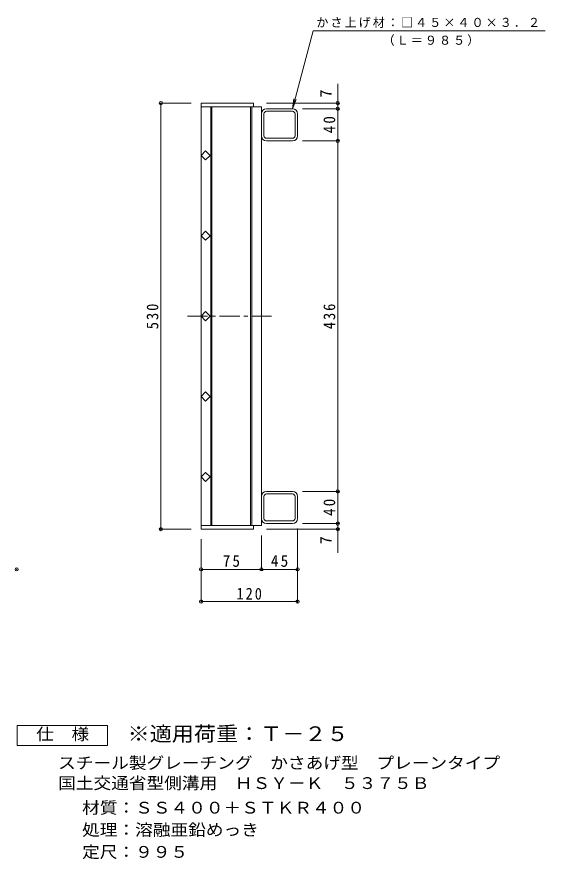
# Model space of a CAD drawing. Units: millimetres, scale not verified. Extents: x -747 to 908, y -688 to 577.
# Drawn here: x 251 to 908, y -506 to 541 of the extents above; entities that cross this region are included whole.
import ezdxf
from ezdxf.enums import TextEntityAlignment as Align

# ---------------------------------------------------------------- set-up
doc = ezdxf.new("R2010")
doc.units = ezdxf.units.MM
doc.header["$LTSCALE"] = 5
doc.header["$PDMODE"] = 32
doc.header["$PDSIZE"] = 4
doc.linetypes.add('CHAIN1', pattern=[8, 5, -1, 1, -1])
for name, color, linetype, lineweight in [('B-1', 2, 'Continuous', 9), ('B-2', 3, 'Continuous', 9), ('B-4', 7, 'Continuous', 9), ('B-5', 7, 'Continuous', 9), ('F-4_F-4ﾚｲﾔ', 2, 'Continuous', 9)]:
    doc.layers.add(name, color=color, linetype=linetype, lineweight=lineweight)
doc.layers.add('F-5_F-5ﾚｲﾔ', color=2, linetype='Continuous')
doc.styles.add('ＭＳ ゴシック', font='')
doc.styles.get('ＭＳ ゴシック').set_extended_font_data('MS Gothic')

msp = doc.modelspace()

# ---------------------------------------------------------------- linework, layer by layer
at = {"layer": 'B-1'}
for p, q in [((554.73, 420.587), (554.73, 393.387)), ((557.93, 393.387), (557.93, 420.587)), ((593.33, 426.987), (561.13, 426.987)), ((593.329, 423.786), (561.13, 423.786)), ((596.53, 393.387), (596.53, 420.587)), ((599.73, 393.387), (599.73, 420.587)), ((561.13, 390.187), (593.329, 390.187)), ((593.33, 386.987), (561.13, 386.987)), ((593.33, -49.013), (561.13, -49.013)), ((561.13, -52.213), (593.329, -52.213)), ((554.73, -55.413), (554.73, -82.613)), ((557.93, -55.413), (557.93, -82.613)), ((596.53, -55.413), (596.53, -82.613)), ((599.73, -55.413), (599.73, -82.613)), ((593.329, -85.813), (561.13, -85.813)), ((593.33, -89.013), (561.13, -89.013))]:
    msp.add_line(p, q, dxfattribs=at)
for centre, radius, start, end in [((561.13, 420.587), 6.4, 90, 180), ((561.13, 420.587), 3.2, 90, 180), ((593.329, 420.587), 3.2, 0, 90), ((593.33, 420.587), 6.4, 0, 90), ((561.13, 393.387), 6.4, 180, 270), ((561.13, 393.387), 3.2, 180, 270), ((593.329, 393.387), 3.2, 270, 0), ((593.33, 393.387), 6.4, 270, 0), ((561.13, -55.413), 6.4, 90, 180), ((561.13, -55.413), 3.2, 90, 180), ((593.329, -55.413), 3.2, 0, 90), ((593.33, -55.413), 6.4, 0, 90), ((561.13, -82.613), 6.4, 180, 270), ((561.13, -82.613), 3.2, 180, 270), ((593.329, -82.613), 3.2, 270, 0), ((593.33, -82.613), 6.4, 270, 0)]:
    msp.add_arc(centre, radius, start, end, dxfattribs=at)
at = {"layer": 'B-2'}
for p, q in [((479.73, 433.987), (544.73, 433.987)), ((479.73, 433.987), (479.73, -96.013)), ((544.73, 433.987), (544.73, 429.487)), ((479.73, 429.487), (554.73, 429.487)), ((491.73, 168.987), (491.73, 429.487)), ((493.23, 168.987), (493.23, 429.487)), ((541.23, 429.487), (541.23, -91.513)), ((542.73, 429.487), (542.73, -91.513)), ((554.73, 429.487), (554.73, -91.513)), ((491.73, 168.987), (491.73, -91.513)), ((493.23, 168.987), (493.23, -91.513)), ((479.73, -91.513), (554.73, -91.513)), ((544.73, -96.013), (544.73, -91.513)), ((479.73, -96.013), (544.73, -96.013))]:
    msp.add_line(p, q, dxfattribs=at)
at = {"layer": 'B-2', "linetype": 'CHAIN1'}
msp.add_line((462.737, 168.987), (567.125, 168.987), dxfattribs=at)
at = {"layer": 'B-2'}
for points in [[(491.043, 368.987), (485.387, 363.33), (479.73, 368.987), (485.387, 374.644)], [(491.043, 268.987), (485.387, 263.33), (479.73, 268.987), (485.387, 274.644)], [(491.043, 68.986), (485.387, 74.643), (479.73, 68.986), (485.387, 63.329)], [(491.043, -31.014), (485.387, -25.357), (479.73, -31.014), (485.387, -36.671)]]:
    msp.add_lwpolyline(points, close=True, dxfattribs=at)
for points in [[(479.73, 168.987), (485.387, 174.644), (491.043, 168.987)], [(479.73, 168.986), (485.387, 163.329), (491.043, 168.986)]]:
    msp.add_lwpolyline(points, dxfattribs=at)
at = {"layer": 'B-4'}
for p, q in [((649.73, -125.393), (649.73, 458.053)), ((467.23, 433.987), (428.23, 433.987)), ((429.73, -96.013), (429.73, 433.987)), ((561.23, 433.987), (651.23, 433.987)), ((605.83, 426.987), (651.23, 426.987)), ((605.83, 386.987), (651.23, 386.987)), ((605.83, -49.013), (651.23, -49.013)), ((605.83, -89.013), (651.23, -89.013)), ((467.23, -96.013), (428.23, -96.013)), ((554.73, -104.013), (554.73, -147.513)), ((561.23, -96.013), (651.23, -96.013)), ((599.73, -95.113), (599.73, -187.513)), ((479.73, -108.513), (479.73, -187.513)), ((479.73, -146.013), (599.73, -146.013)), ((479.73, -186.013), (599.73, -186.013))]:
    msp.add_line(p, q, dxfattribs=at)
for p in [(429.73, 433.987), (649.73, 433.987), (649.73, 426.987), (649.73, 386.987), (649.73, -49.013), (429.73, -96.013), (649.73, -89.013), (649.73, -96.013), (250.244, -146.013), (479.73, -146.013), (554.73, -146.013), (599.73, -146.013), (479.73, -186.013), (599.73, -186.013)]:
    msp.add_point(p, dxfattribs=at)
at = {"layer": 'B-5'}
for q in [(594.961, 439.38), (598.113, 438.535)]:
    msp.add_line((593.33, 426.987), q, dxfattribs=at)
msp.add_lwpolyline([(593.33, 426.987), (619.321, 523.987), (907.701, 523.987)], dxfattribs=at)
at = {"layer": 'F-4_F-4ﾚｲﾔ'}
msp.add_lwpolyline([(250.757, -365.121), (250.757, -340.12), (363.257, -340.12), (363.257, -365.121)], close=True, dxfattribs=at)

# ---------------------------------------------------------------- texts
at = {"layer": 'B-4', "color": 2, "style": 'ＭＳ ゴシック'}
for p in [(646.73, 440.915), (646.73, -114.811)]:
    msp.add_text('7', height=14.66, rotation=90, dxfattribs=at).set_placement(p, align=Align.BOTTOM_LEFT)
at = {"layer": 'B-4', "color": 2, "char_height": 14.66, "attachment_point": 7, "style": 'ＭＳ ゴシック'}
for s, insert, rotation in [('\\T1.27;\\W0.95;40', (646.73, 396.362), 90), ('\\T1.27;\\W0.9;530', (426.73, 152.737), 90), ('\\T1.27;\\W0.9;436', (646.73, 152.737), 90), ('\\T1.27;\\W0.95;40', (646.73, -79.638), 90), ('\\T1.27;\\W0.9;120', (523.519, -183.56), 359.284)]:
    msp.add_mtext(s, dxfattribs=dict(at, insert=insert, rotation=rotation))
for s, insert in [('\\T1.27;\\W0.95;75', (506.605, -143.013)), ('\\T1.27;\\W0.95;45', (566.605, -143.013))]:
    msp.add_mtext(s, dxfattribs=dict(at, insert=insert))
at = {"layer": 'B-5', "char_height": 11, "attachment_point": 7, "style": 'ＭＳ ゴシック'}
for s, insert in [('\\T1.17;かさ上げ材：□４５×４０×３．２', (623.051, 527.502)), ('\\T1.17;（Ｌ＝９８５）', (705.462, 505.119))]:
    msp.add_mtext(s, dxfattribs=dict(at, insert=insert))
at = {"layer": 'F-4_F-4ﾚｲﾔ', "style": 'ＭＳ ゴシック', "width": 1.1}
for s, p in [('仕\u3000様', (274.507, -362.621)), ('スチール製グレーチング\u3000かさあげ型\u3000プレーンタイプ', (301.801, -398.461)), ('国土交通省型側溝用\u3000ＨＳＹ－Ｋ\u3000５３７５Ｂ', (301.801, -423.605)), ('材質：ＳＳ４００＋ＳＴＫＲ４００', (331.658, -454.166)), ('処理：溶融亜鉛めっき', (331.658, -481.667)), ('定尺：９９５', (331.658, -509.167))]:
    msp.add_text(s, height=14.66, dxfattribs=at).set_placement(p, align=Align.BOTTOM_LEFT)
at = {"layer": 'F-5_F-5ﾚｲﾔ', "color": 3, "style": 'ＭＳ ゴシック', "width": 1.1}
msp.add_text('※適用荷重：Ｔ－２５', height=18.33, dxfattribs=at).set_placement((388.257, -365.121), align=Align.BOTTOM_LEFT)

doc.saveas('drawing.dxf')
